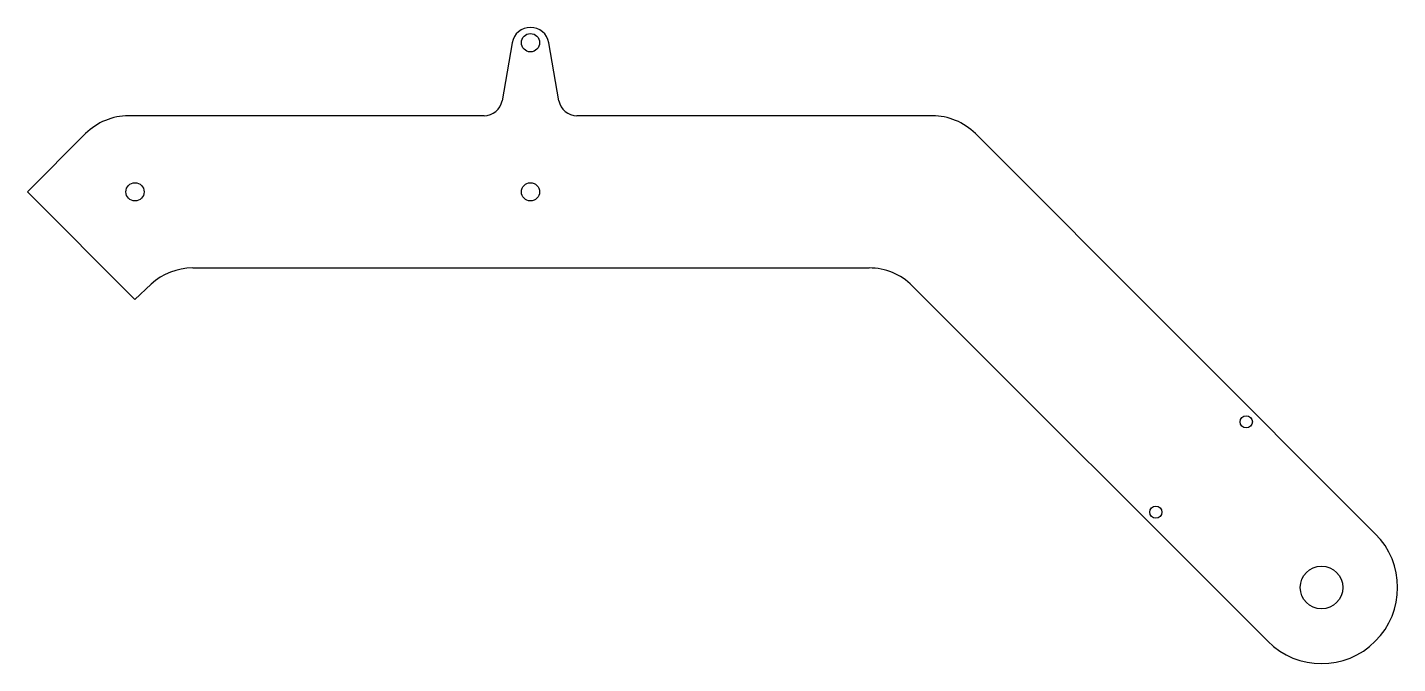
# Model space of a CAD drawing. Header units: millimetres. Extents: x -18 to 208, y -13 to 92.
import ezdxf

# ---------------------------------------------------------------- set-up
doc = ezdxf.new("R2010")
doc.units = ezdxf.units.MM

msp = doc.modelspace()

# ---------------------------------------------------------------- linework, layer by layer
at = {"color": 7, "linetype": 'Continuous', "lineweight": 25}
for p, q in [((62, 89.5), (60.32, 79.98)), ((69.68, 79.98), (68, 89.5)), ((57.37, 77.5), (-1.04, 77.5)), ((131.04, 77.5), (72.63, 77.5)), ((-8.11, 74.57), (-17.68, 65)), ((203.84, 8.84), (138.11, 74.57)), ((-17.68, 65), (0, 47.32)), ((9.49, 52.5), (120.68, 52.5)), ((0, 47.32), (2.68, 49.82)), ((127.75, 49.57), (186.16, -8.84))]:
    msp.add_line(p, q, dxfattribs=at)
for centre, radius in [((65, 89.5), 1.5), ((65, 89.5), 1.5), ((0, 65), 1.5), ((0, 65), 1.5), ((65, 65), 1.5), ((65, 65), 1.5), ((182.63, 27.22), 1), ((182.63, 27.22), 1), ((167.78, 12.37), 1), ((167.78, 12.37), 1), ((195, 0), 3.5), ((195, 0), 3.5)]:
    msp.add_circle(centre, radius, dxfattribs=at)
for centre, radius, start, end in [((65, 88.97), 3.05, 10, 170), ((57.37, 80.5), 3, 270, 350), ((72.63, 80.5), 3, 190, 270), ((-1.04, 67.5), 10, 90, 135), ((131.04, 67.5), 10, 45, 90), ((9.49, 42.5), 10, 90, 132.9636), ((120.68, 42.5), 10, 45, 90), ((195, 0), 12.5, 225, 45)]:
    msp.add_arc(centre, radius, start, end, dxfattribs=at)

doc.saveas('drawing.dxf')
